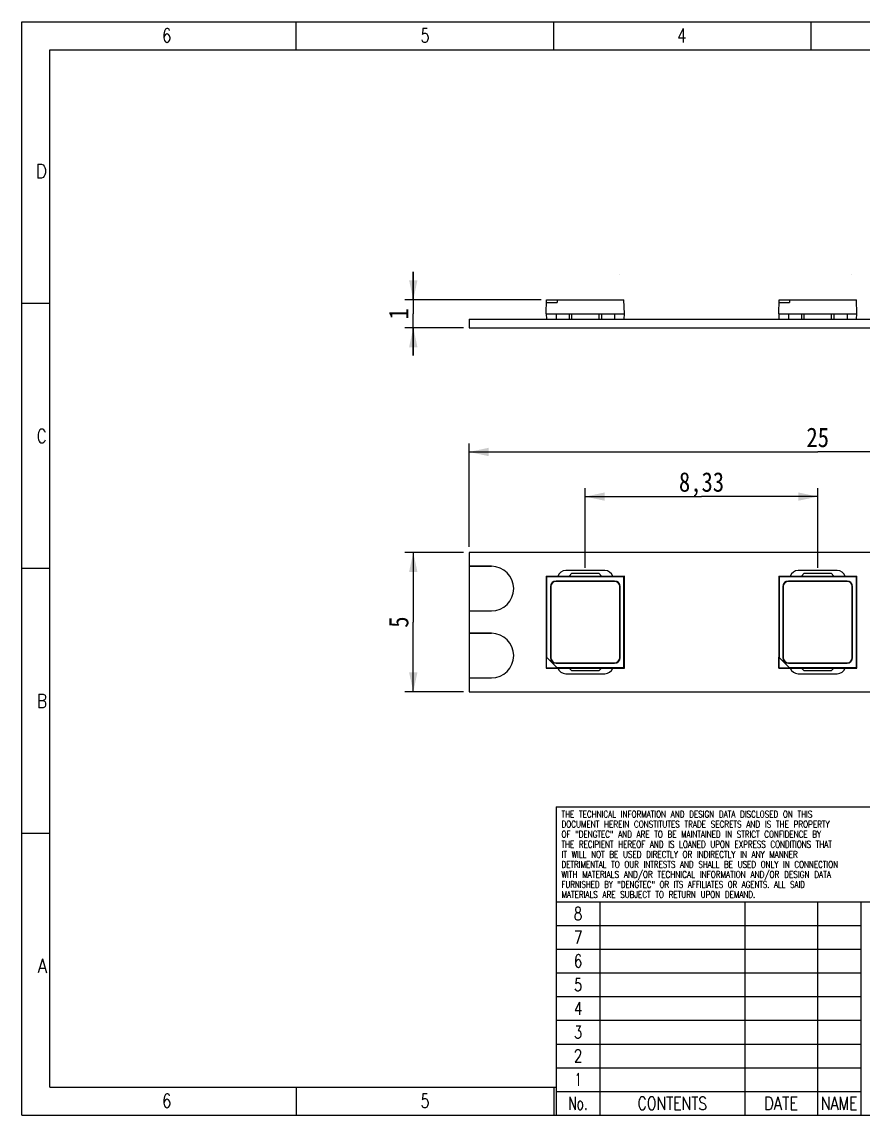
# Model space of a CAD drawing. Extents: x 1.4 to 58, y 1.4 to 40.6.
# Drawn here: x 1.4 to 31.56, y 1.4 to 40.6 of the extents above; entities that cross this region are included whole.
import ezdxf
from ezdxf.enums import TextEntityAlignment as Align

# ---------------------------------------------------------------- set-up
doc = ezdxf.new("R2010")
doc.units = 0
doc.header["$LTSCALE"] = 3.267
doc.layers.get('0').update_dxf_attribs({"linetype": 'CONTINUOUS'})
for name, color, linetype in [('LED_CHIP_2835_BASE2', 7, 'CONTINUOUS'), ('LED_CHIP_2835_ELETRODE_12', 7, 'CONTINUOUS'), ('LED_CHIP_2835_ELETRODE_22', 7, 'CONTINUOUS'), ('LED_CHIP_2835_SLICONE2', 7, 'CONTINUOUS'), ('LS-12V-120-W5-28354', 7, 'CONTINUOUS'), ('LS-12V-120-W5-28359', 7, 'CONTINUOUS'), ('LS-12V-120-W5-2835_PADS2', 7, 'CONTINUOUS'), ('LS-12V-120-W5-2835_PLATE2', 7, 'CONTINUOUS')]:
    doc.layers.add(name, color=color, linetype=linetype)
doc.styles.get("Standard").update_dxf_attribs({"font": 'SIMHEI.SHX', "width": 0.85})
doc.styles.add('TEXTSTYLE_2', font='TXT.TTF')
doc.styles.add('TEXTSTYLE_3', font='TXT.TTF')
doc.styles.add('TEXTSTYLE_5', font='TXT.TTF')
doc.dimstyles.get("Standard").update_dxf_attribs({"dimtxt": 2.5, "dimasz": 2.5, "dimexe": 1.25, "dimexo": 0.625, "dimtad": 1, "dimcen": 2.5, "dimazin": 3, "dimtfac": 1, "dimtmove": 0, "dimatfit": 3})

# ---------------------------------------------------------------- blocks, each defined once
blk = doc.blocks.new('_FILLED')
at = {"color": 0, "linetype": 'BYBLOCK'}
blk.add_solid([(0, 0), (-1, 0.214), (-1, -0.214)], dxfattribs=at)
blk = doc.blocks.new('*D0')
at = {"layer": 'LS-12V-120-W5-28354', "color": 3}
for p, q in [((17.233, 21.578), (15.133, 21.578)), ((15.433, 21.578), (15.433, 19.078)), ((15.433, 16.578), (15.433, 19.078)), ((17.233, 16.578), (15.133, 16.578))]:
    blk.add_line(p, q, dxfattribs=at)
at = {"layer": 'LS-12V-120-W5-28354', "color": 3, "xscale": 0.7, "yscale": 0.7, "zscale": 0.7}
for p, rotation in [((15.433, 21.578), 90), ((15.433, 16.578), 270)]:
    blk.add_blockref('_FILLED', p, dxfattribs=dict(at, rotation=rotation))
at = {"layer": 'LS-12V-120-W5-28354', "color": 3, "width": 0.85}
blk.add_text('5', height=0.7, rotation=90, dxfattribs=at).set_placement((15.258, 19.078), align=Align.CENTER)
blk = doc.blocks.new('*D1')
at = {"layer": 'LS-12V-120-W5-28354', "color": 3}
for p, q in [((17.433, 21.778), (17.433, 25.478)), ((17.433, 25.178), (29.933, 25.178)), ((42.433, 25.178), (29.933, 25.178)), ((42.433, 21.778), (42.433, 25.478))]:
    blk.add_line(p, q, dxfattribs=at)
at = {"layer": 'LS-12V-120-W5-28354', "color": 3, "xscale": 0.7, "yscale": 0.7, "zscale": 0.7, "rotation": 180}
blk.add_blockref('_FILLED', (17.433, 25.178), dxfattribs=at)
at = {"layer": 'LS-12V-120-W5-28354', "color": 3, "xscale": 0.7, "yscale": 0.7, "zscale": 0.7}
blk.add_blockref('_FILLED', (42.433, 25.178), dxfattribs=at)
at = {"layer": 'LS-12V-120-W5-28354', "color": 3, "width": 0.85}
blk.add_text('25', height=0.7, dxfattribs=at).set_placement((29.933, 25.353), align=Align.CENTER)
blk = doc.blocks.new('*D2')
at = {"layer": 'LS-12V-120-W5-28354', "color": 3}
for p, q in [((15.433, 30.635), (15.433, 31.635)), ((15.433, 31.635), (15.433, 30.135)), ((20.013, 30.635), (15.133, 30.635)), ((15.433, 28.635), (15.433, 30.135)), ((17.233, 29.635), (15.133, 29.635)), ((15.433, 29.635), (15.433, 28.635))]:
    blk.add_line(p, q, dxfattribs=at)
at = {"layer": 'LS-12V-120-W5-28354', "color": 3, "xscale": 0.7, "yscale": 0.7, "zscale": 0.7}
for p, rotation in [((15.433, 30.635), 270), ((15.433, 29.635), 90)]:
    blk.add_blockref('_FILLED', p, dxfattribs=dict(at, rotation=rotation))
at = {"layer": 'LS-12V-120-W5-28354', "color": 3, "width": 0.85}
blk.add_text('1', height=0.7, rotation=90, dxfattribs=at).set_placement((15.258, 30.135), align=Align.CENTER)
blk = doc.blocks.new('*D3')
at = {"layer": 'LS-12V-120-W5-28354', "color": 3}
for p, q in [((21.6, 21.028), (21.6, 23.878)), ((21.6, 23.578), (25.767, 23.578)), ((29.933, 23.578), (25.767, 23.578)), ((29.933, 21.028), (29.933, 23.878))]:
    blk.add_line(p, q, dxfattribs=at)
at = {"layer": 'LS-12V-120-W5-28354', "color": 3, "xscale": 0.7, "yscale": 0.7, "zscale": 0.7, "rotation": 180}
blk.add_blockref('_FILLED', (21.6, 23.578), dxfattribs=at)
at = {"layer": 'LS-12V-120-W5-28354', "color": 3, "xscale": 0.7, "yscale": 0.7, "zscale": 0.7}
blk.add_blockref('_FILLED', (29.933, 23.578), dxfattribs=at)
at = {"layer": 'LS-12V-120-W5-28354', "color": 3, "width": 0.85}
blk.add_text('8,33', height=0.7, dxfattribs=at).set_placement((25.767, 23.753), align=Align.CENTER)

msp = doc.modelspace()

# ---------------------------------------------------------------- linework, layer by layer
at = {"color": 7}
for p, q in [((22.815, 31.541), (22.815, 31.541)), ((31.148, 31.541), (31.148, 31.541)), ((22.815, 18.2), (22.815, 18.2)), ((31.148, 18.2), (31.148, 18.2))]:
    msp.add_line(p, q, dxfattribs=at)
at = {"layer": 'LED_CHIP_2835_BASE2', "color": 7}
for p, q in [((20.2, 30.135), (20.213, 30.635)), ((20.213, 30.635), (22.987, 30.635)), ((20.587, 30.635), (20.589, 30.535)), ((23, 30.135), (22.987, 30.635)), ((28.533, 30.135), (28.546, 30.635)), ((28.546, 30.635), (31.32, 30.635)), ((28.92, 30.635), (28.923, 30.535)), ((31.333, 30.135), (31.32, 30.635)), ((20.21, 30.535), (20.589, 30.535)), ((28.544, 30.535), (28.923, 30.535)), ((20.2, 30.135), (20.205, 29.935)), ((20.2, 30.135), (21.02, 30.135)), ((22.18, 30.135), (23, 30.135)), ((22.995, 29.935), (23, 30.135)), ((28.533, 30.135), (28.538, 29.935)), ((28.533, 30.135), (29.353, 30.135)), ((30.513, 30.135), (31.333, 30.135)), ((31.328, 29.935), (31.333, 30.135)), ((20.2, 20.728), (20.2, 17.428)), ((20.2, 20.728), (20.213, 20.715)), ((20.2, 20.728), (23, 20.728)), ((20.213, 20.715), (20.213, 17.815)), ((20.213, 20.715), (22.987, 20.715)), ((20.55, 20.551), (20.55, 20.537)), ((22.65, 20.551), (20.55, 20.551)), ((22.65, 20.551), (22.65, 20.537)), ((23, 20.728), (22.987, 20.715)), ((22.987, 17.441), (22.987, 20.715)), ((23, 17.428), (23, 20.728)), ((28.533, 20.728), (28.533, 17.428)), ((28.533, 20.728), (28.546, 20.715)), ((28.533, 20.728), (31.333, 20.728)), ((28.546, 20.715), (28.546, 17.815)), ((28.546, 20.715), (31.32, 20.715)), ((28.883, 20.551), (28.883, 20.537)), ((30.983, 20.551), (28.883, 20.551)), ((30.983, 20.551), (30.983, 20.537)), ((31.333, 20.728), (31.32, 20.715)), ((31.32, 17.441), (31.32, 20.715)), ((31.333, 17.428), (31.333, 20.728)), ((20.35, 20.351), (20.35, 17.805)), ((20.35, 20.351), (20.364, 20.351)), ((22.85, 20.351), (22.836, 20.351)), ((22.85, 17.805), (22.85, 20.351)), ((28.683, 20.351), (28.683, 17.805)), ((28.683, 20.351), (28.697, 20.351)), ((31.183, 20.351), (31.169, 20.351)), ((31.183, 17.805), (31.183, 20.351)), ((20.21, 17.439), (20.21, 17.818)), ((20.589, 17.439), (20.21, 17.818)), ((20.35, 17.805), (20.364, 17.805)), ((22.85, 17.805), (22.836, 17.805)), ((28.544, 17.818), (28.923, 17.439)), ((28.544, 17.439), (28.544, 17.818)), ((28.683, 17.805), (28.697, 17.805)), ((31.183, 17.805), (31.169, 17.805)), ((20.2, 17.428), (20.21, 17.439)), ((20.2, 17.428), (23, 17.428)), ((20.21, 17.439), (20.589, 17.439)), ((20.55, 17.605), (20.55, 17.619)), ((20.55, 17.605), (22.65, 17.605)), ((22.987, 17.441), (20.587, 17.441)), ((22.65, 17.605), (22.65, 17.619)), ((23, 17.428), (22.987, 17.441)), ((28.533, 17.428), (28.544, 17.439)), ((28.533, 17.428), (31.333, 17.428)), ((28.544, 17.439), (28.923, 17.439)), ((28.883, 17.605), (28.883, 17.619)), ((28.883, 17.605), (30.983, 17.605)), ((31.32, 17.441), (28.92, 17.441)), ((30.983, 17.605), (30.983, 17.619)), ((31.333, 17.428), (31.32, 17.441))]:
    msp.add_line(p, q, dxfattribs=at)
for centre, start, end in [((20.55, 20.351), 90, 180), ((22.65, 20.351), 0, 90), ((28.883, 20.351), 90, 180), ((30.983, 20.351), 0, 90), ((20.55, 17.805), 180, 270), ((22.65, 17.805), 270, 360), ((28.883, 17.805), 180, 270), ((30.983, 17.805), 270, 360)]:
    msp.add_arc(centre, 0.2, start, end, dxfattribs=at)
at = {"layer": 'LED_CHIP_2835_ELETRODE_12', "color": 7}
for p, q in [((20.55, 30.135), (20.55, 29.935)), ((20.55, 30.135), (22.65, 30.135)), ((21.02, 30.135), (21.02, 29.935)), ((21.12, 29.935), (21.12, 30.135)), ((22.08, 30.135), (22.08, 29.935)), ((22.18, 30.135), (22.18, 29.935)), ((22.65, 30.135), (22.65, 29.935)), ((28.883, 30.135), (28.883, 29.935)), ((28.883, 30.135), (30.983, 30.135)), ((29.353, 30.135), (29.353, 29.935)), ((29.453, 29.935), (29.453, 30.135)), ((30.413, 30.135), (30.413, 29.935)), ((30.513, 30.135), (30.513, 29.935)), ((30.983, 30.135), (30.983, 29.935)), ((21.02, 17.428), (20.55, 17.428)), ((21.02, 17.428), (21.12, 17.328)), ((22.08, 17.328), (21.12, 17.328)), ((22.08, 17.328), (22.18, 17.428)), ((22.65, 17.428), (22.18, 17.428)), ((29.353, 17.428), (28.883, 17.428)), ((29.353, 17.428), (29.453, 17.328)), ((30.413, 17.328), (29.453, 17.328)), ((30.413, 17.328), (30.513, 17.428)), ((30.983, 17.428), (30.513, 17.428))]:
    msp.add_line(p, q, dxfattribs=at)
at = {"layer": 'LED_CHIP_2835_ELETRODE_22', "color": 7}
for p, q in [((21.12, 20.828), (21.02, 20.728)), ((21.12, 20.828), (22.08, 20.828)), ((22.18, 20.728), (22.08, 20.828)), ((29.453, 20.828), (29.353, 20.728)), ((29.453, 20.828), (30.413, 20.828)), ((30.513, 20.728), (30.413, 20.828)), ((20.55, 20.728), (21.02, 20.728)), ((22.18, 20.728), (22.65, 20.728)), ((28.883, 20.728), (29.353, 20.728)), ((30.513, 20.728), (30.983, 20.728))]:
    msp.add_line(p, q, dxfattribs=at)
at = {"layer": 'LED_CHIP_2835_SLICONE2', "color": 7}
for p, q in [((22.65, 20.537), (20.55, 20.537)), ((30.983, 20.537), (28.883, 20.537)), ((20.364, 20.351), (20.364, 17.805)), ((22.836, 17.805), (22.836, 20.351)), ((28.697, 20.351), (28.697, 17.805)), ((31.169, 17.805), (31.169, 20.351)), ((20.55, 17.619), (22.65, 17.619)), ((28.883, 17.619), (30.983, 17.619))]:
    msp.add_line(p, q, dxfattribs=at)
for centre, start, end in [((20.55, 20.351), 90, 180), ((22.65, 20.351), 0, 90), ((28.883, 20.351), 90, 180), ((30.983, 20.351), 0, 90), ((20.55, 17.805), 180, 270), ((22.65, 17.805), 270, 360), ((28.883, 17.805), 180, 270), ((30.983, 17.805), 270, 360)]:
    msp.add_arc(centre, 0.186, start, end, dxfattribs=at)
at = {"layer": 'LS-12V-120-W5-28359', "color": 7}
for p, q in [((1.4, 1.4), (1.4, 40.6)), ((1.4, 40.6), (58, 40.6)), ((11.233, 39.6), (11.233, 40.6)), ((20.467, 39.6), (20.467, 40.6)), ((29.7, 39.6), (29.7, 40.6)), ((2.4, 2.4), (2.4, 39.6)), ((2.4, 39.6), (57, 39.6)), ((2.4, 30.5), (1.4, 30.5)), ((2.4, 21), (1.4, 21)), ((2.4, 11.5), (1.4, 11.5)), ((2.4, 2.4), (20.56, 2.4)), ((11.233, 2.4), (11.233, 1.4)), ((20.467, 2.4), (20.467, 1.4)), ((1.4, 1.4), (58, 1.4))]:
    msp.add_line(p, q, dxfattribs=at)
at = {"layer": 'LS-12V-120-W5-28359', "color": 3}
for p, q in [((20.56, 12.45), (58, 12.45)), ((20.56, 12.45), (20.56, 1.4)), ((20.56, 9.05), (58, 9.05)), ((22.12, 9.05), (22.12, 1.4)), ((27.32, 9.05), (27.32, 1.4)), ((29.92, 9.05), (29.92, 1.4)), ((31.48, 9.05), (31.48, 1.4)), ((20.56, 8.2), (31.48, 8.2)), ((20.56, 7.35), (31.48, 7.35)), ((20.56, 6.5), (31.48, 6.5)), ((20.56, 5.65), (31.48, 5.65)), ((20.56, 4.8), (31.48, 4.8)), ((20.56, 3.95), (31.48, 3.95)), ((20.56, 3.1), (31.48, 3.1)), ((20.56, 2.25), (31.48, 2.25)), ((20.56, 1.4), (58, 1.4))]:
    msp.add_line(p, q, dxfattribs=at)
at = {"layer": 'LS-12V-120-W5-2835_PADS2', "color": 7}
for p, q in [((17.433, 21.078), (17.433, 19.478)), ((18.233, 21.078), (17.433, 21.078)), ((22.3, 20.928), (20.9, 20.928)), ((30.633, 20.928), (29.233, 20.928)), ((17.433, 19.478), (18.233, 19.478)), ((17.433, 18.678), (17.433, 17.078)), ((18.233, 18.678), (17.433, 18.678)), ((17.433, 17.078), (18.233, 17.078)), ((20.9, 17.228), (22.3, 17.228)), ((29.233, 17.228), (30.633, 17.228))]:
    msp.add_line(p, q, dxfattribs=at)
for centre, radius, start, end in [((18.233, 20.278), 0.8, 270, 90), ((20.9, 20.628), 0.3, 90, 160.3288), ((22.3, 20.628), 0.3, 19.6712, 90), ((29.233, 20.628), 0.3, 90, 160.3288), ((30.633, 20.628), 0.3, 19.6712, 90), ((18.233, 17.878), 0.8, 270, 90), ((20.9, 17.528), 0.3, 199.6712, 270), ((22.3, 17.528), 0.3, 270, 340.3288), ((29.233, 17.528), 0.3, 199.6712, 270), ((30.633, 17.528), 0.3, 270, 340.3288)]:
    msp.add_arc(centre, radius, start, end, dxfattribs=at)
at = {"layer": 'LS-12V-120-W5-2835_PLATE2', "color": 7}
for p, q in [((17.433, 29.935), (17.433, 29.635)), ((17.433, 29.935), (42.433, 29.935)), ((17.433, 29.635), (42.433, 29.635)), ((17.433, 21.578), (17.433, 21.078)), ((42.433, 21.578), (17.433, 21.578)), ((17.433, 21.078), (18.233, 21.078)), ((22.3, 20.928), (20.9, 20.928)), ((30.633, 20.928), (29.233, 20.928)), ((17.433, 19.478), (17.433, 18.678)), ((17.433, 19.478), (18.233, 19.478)), ((17.433, 18.678), (18.233, 18.678)), ((17.433, 17.078), (17.433, 16.578)), ((17.433, 17.078), (18.233, 17.078)), ((20.9, 17.228), (22.3, 17.228)), ((29.233, 17.228), (30.633, 17.228)), ((17.433, 16.578), (42.433, 16.578))]:
    msp.add_line(p, q, dxfattribs=at)
for centre, radius, start, end in [((18.233, 20.278), 0.8, 270, 90), ((20.9, 20.628), 0.3, 90, 160.4494), ((22.3, 20.628), 0.3, 19.5506, 90), ((29.233, 20.628), 0.3, 90, 160.4494), ((30.633, 20.628), 0.3, 19.5506, 90), ((18.233, 17.878), 0.8, 270, 90), ((20.9, 17.528), 0.3, 199.5506, 270), ((22.3, 17.528), 0.3, 270, 340.4494), ((29.233, 17.528), 0.3, 199.5506, 270), ((30.633, 17.528), 0.3, 270, 340.4494)]:
    msp.add_arc(centre, radius, start, end, dxfattribs=at)

# ---------------------------------------------------------------- texts
at = {"layer": 'LS-12V-120-W5-28359', "color": 7, "style": 'TEXTSTYLE_2'}
for s, width, p in [('6', 0.785714, (6.763, 39.866)), ('4', 0.785714, (25.23, 39.866)), ('D', 0.904762, (2.3, 35)), ('C', 0.833333, (2.3, 25.5)), ('B', 0.785714, (2.3, 16)), ('A', 0.857143, (2.3, 6.5)), ('6', 0.785714, (6.763, 1.666))]:
    msp.add_text(s, height=0.5, dxfattribs=dict(at, width=width)).set_placement(p, align=Align.RIGHT)
at = {"layer": 'LS-12V-120-W5-28359', "color": 7, "style": 'TEXTSTYLE_2', "width": 0.714286}
for p in [(15.703, 39.866), (15.703, 1.666)]:
    msp.add_text('5', height=0.5, dxfattribs=at).set_placement(p)
at = {"layer": 'LS-12V-120-W5-28359', "color": 3, "style": 'TEXTSTYLE_3'}
for s, width, p in [('THE TECHNICAL INFORMATION AND DESIGN DATA DISCLOSED ON THIS', 0.786118, (20.747, 12.07)), ('DOCUMENT HEREIN CONSTITUTES TRADE SECRETS AND IS THE PROPERTY', 0.790398, (20.747, 11.71)), ('OF "DENGTEC" AND ARE TO BE MAINTAINED IN STRICT CONFIDENCE BY', 0.782592, (20.747, 11.35)), ('THE RECIPIENT HEREOF AND IS LOANED UPON EXPRESS CONDITIONS THAT', 0.779289, (20.747, 10.99)), ('IT WILL NOT BE USED DIRECTLY OR INDIRECTLY IN ANY MANNER ', 0.784879, (20.747, 10.63)), ('WITH MATERIALS AND/OR TECHNICAL INFORMATION AND/OR DESIGN DATA', 0.797619, (20.747, 9.91)), ('DETRIMENTAL TO OUR INTRESTS AND SHALL BE USED ONLY IN CONNECTION ', 0.780586, (20.747, 10.27)), ('FURNISHED BY "DENGTEC" OR ITS AFFILIATES OR AGENTS. ALL SAID', 0.76746, (20.747, 9.55)), ('MATERIALS ARE SUBJECT TO RETURN UPON DEMAND.', 0.785714, (20.747, 9.19))]:
    msp.add_text(s, height=0.24, dxfattribs=dict(at, width=width)).set_placement(p)
at = {"layer": 'LS-12V-120-W5-28359', "color": 3, "style": 'TEXTSTYLE_5'}
for s, width, p in [('8', 0.785714, (21.34, 8.395)), ('7', 0.785714, (21.34, 7.545)), ('6', 0.785714, (21.34, 6.695)), ('5', 0.714286, (21.34, 5.845)), ('4', 0.785714, (21.34, 4.995)), ('3', 0.714286, (21.34, 4.145)), ('2', 0.785714, (21.34, 3.295)), ('1', 0.571429, (21.34, 2.445)), ('No.', 0.690476, (21.34, 1.595)), ('CONTENTS', 0.800595, (24.72, 1.595)), ('DATE', 0.833333, (28.62, 1.595)), ('NAME', 0.803571, (30.7, 1.595))]:
    msp.add_text(s, height=0.46, dxfattribs=dict(at, width=width)).set_placement(p, align=Align.CENTER)

# ---------------------------------------------------------------- dimensions: what is measured, and where the dimension line sits
at = {"layer": 'LS-12V-120-W5-28354', "color": 3}
for base, p1, p2, angle, picture, middle in [((15.433, 30.635), (17.233, 29.635), (20.013, 30.635), 90, '*D2', (15.042, 29.869)), ((15.433, 16.578), (17.233, 21.578), (17.233, 16.578), 270, '*D0', (15.042, 18.812))]:
    dim = msp.add_linear_dim(base=base, p1=p1, p2=p2, angle=angle, dimstyle='Standard', dxfattribs=at)
    dim.commit()
    dim.dimension.update_dxf_attribs({"geometry": picture, "text_midpoint": middle, "dimtype": 128})
for base, p1, p2, picture, middle in [((42.433, 25.178), (17.433, 21.778), (42.433, 21.778), '*D1', (29.338, 25.703)), ((29.933, 23.578), (21.6, 21.028), (29.933, 21.028), '*D3', (24.577, 24.103))]:
    dim = msp.add_linear_dim(base=base, p1=p1, p2=p2, dimstyle='Standard', dxfattribs=at)
    dim.commit()
    dim.dimension.update_dxf_attribs({"geometry": picture, "text_midpoint": middle, "dimtype": 128})

doc.saveas('drawing.dxf')
